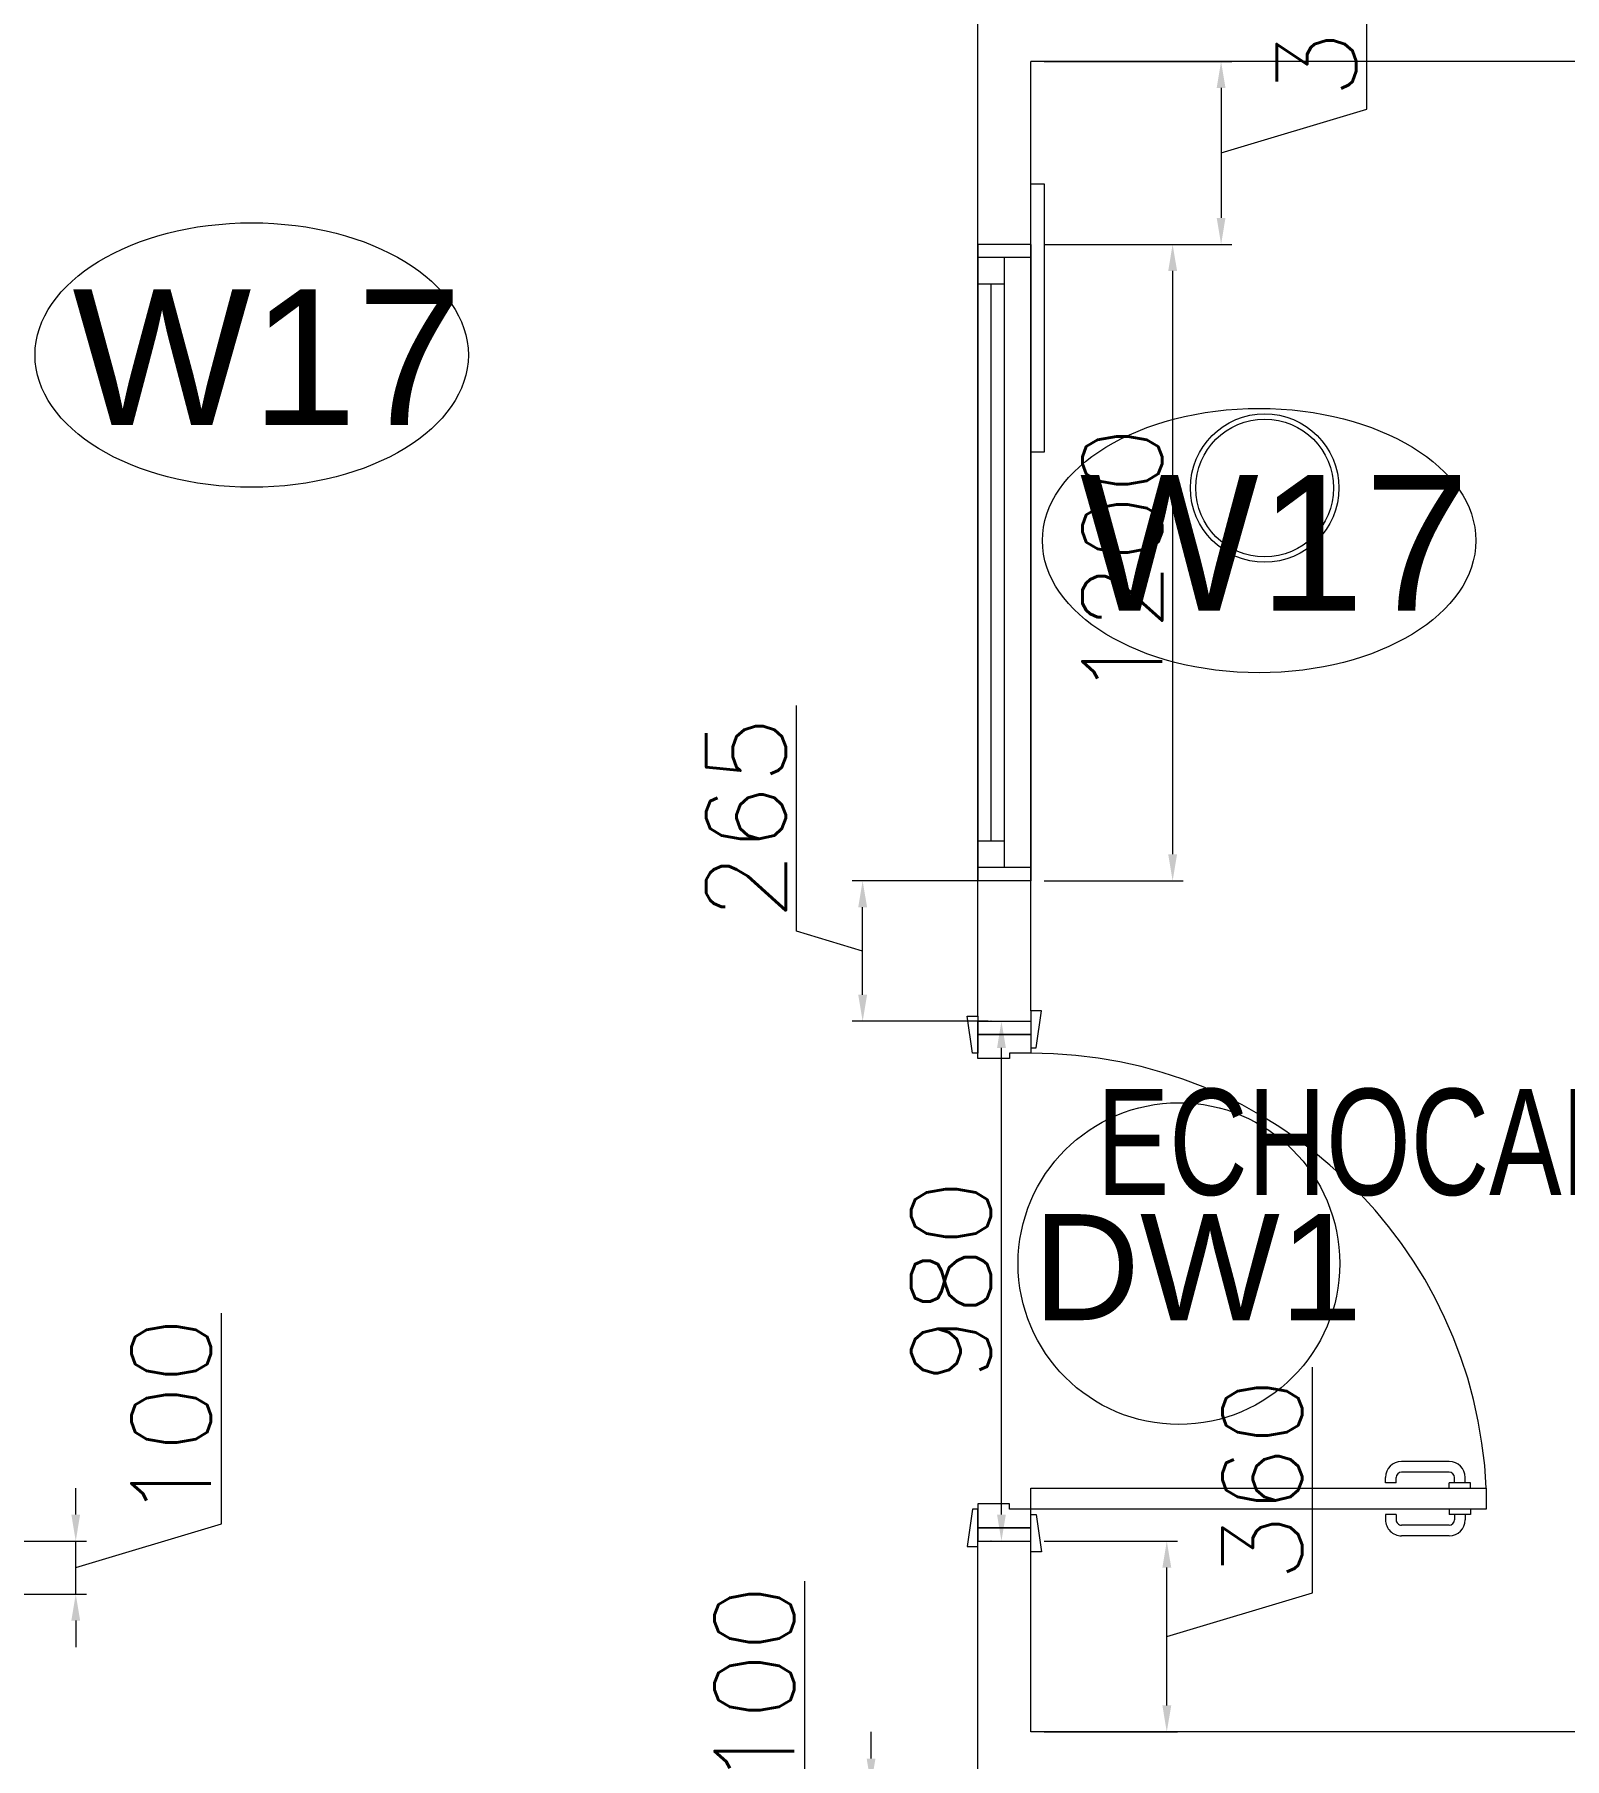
# Model space of a CAD drawing. Header units: millimetres. Extents: x -2143172 to 5255, y -610845 to 279739.
# Drawn here: x -1152191 to -1149306, y -591788 to -588537 of the extents above; entities that cross this region are included whole.
import ezdxf

# ---------------------------------------------------------------- set-up
doc = ezdxf.new("R2010")
doc.units = ezdxf.units.MM
doc.header["$LTSCALE"] = 30
doc.layers.get('0').update_dxf_attribs({"lineweight": 5})
doc.layers.get('Defpoints').update_dxf_attribs({"lineweight": 5})
for name, color, linetype, lineweight in [('72_EGR_BASE_TEXT', 7, 'Continuous', 5), ('Al Window tag', 5, 'Continuous', 5), ('Aluminum', 7, 'Continuous', 5), ('dims.', 152, 'Continuous', 5), ('DTAG', 20, 'Continuous', 9), ('LOADING', 163, 'Continuous', 5), ('Walls', 32, 'Continuous', 5)]:
    doc.layers.add(name, color=color, linetype=linetype, lineweight=lineweight)
doc.layers.add('Wooden Joinery', color=7, linetype='Continuous', lineweight=5, true_color=0x521300)
doc.styles.add('SIMPLEX', font='SIMPLEX.shx', dxfattribs={"height": 150})
doc.styles.add('TTLB-A0-JeddahDP$0$swis721', font='swiss.ttf')
doc.styles.add('X3G_ENTITY_258862', font='swisscl.ttf', dxfattribs={"height": 200})
doc.dimstyles.new('Buk', dxfattribs={"dimtxt": 150, "dimasz": 50, "dimexe": 20, "dimexo": 25, "dimgap": 20, "dimtad": 1, "dimdec": 0, "dimrnd": 5, "dimdsep": 46, "dimtxsty": 'SIMPLEX', "dimcen": 0, "dimdle": 20, "dimclrd": 256, "dimclre": 256, "dimclrt": 256, "dimadec": 0, "dimazin": 0, "dimtfac": 0.0075, "dimtdec": 0, "dimtmove": 1, "dimatfit": 2, "dimldrblk": 'ARCHTICK', "dimfxl": 1, "dimtolj": 1, "dimtzin": 0, "dimlwd": -1, "dimlwe": -1, "dimarcsym": 0})

# ---------------------------------------------------------------- blocks, each defined once
blk = doc.blocks.new('*D472')
at = {"layer": 'Defpoints', "color": 0, "transparency": 16777216}
for p in [(-1150312.5, -588588.1), (-1150312.5, -588933.1), (-1149953.6, -588933.1)]:
    blk.add_point(p, dxfattribs=at)
at = {"layer": 'dims.', "transparency": 16777216}
for p, q in [((-1149678.6, -588678.1), (-1149678.6, -588252.4)), ((-1149953.6, -588638.1), (-1149953.6, -588883.1)), ((-1149953.6, -588760.6), (-1149678.6, -588678.1))]:
    blk.add_line(p, q, dxfattribs=at)
at = {"layer": 'dims.', "linetype": 'Continuous', "transparency": 16777216}
for p, q in [((-1150287.5, -588588.1), (-1149933.6, -588588.1)), ((-1150287.5, -588933.1), (-1149933.6, -588933.1))]:
    blk.add_line(p, q, dxfattribs=at)
at = {"layer": 'dims.', "transparency": 16777216}
for points in [[(-1149961.9, -588638.1), (-1149945.3, -588638.1), (-1149953.6, -588588.1)], [(-1149961.9, -588883.1), (-1149945.3, -588883.1), (-1149953.6, -588933.1)]]:
    blk.add_solid(points, dxfattribs=at)
at = {"layer": 'dims.', "transparency": 16777216, "insert": (-1149773.6, -588465.3), "char_height": 150, "attachment_point": 5, "rotation": 90, "style": 'SIMPLEX'}
blk.add_mtext('\\A1;345', dxfattribs=at)
blk = doc.blocks.new('_ArchTick')
at = {"color": 0, "linetype": 'ByBlock', "const_width": 0.15}
blk.add_lwpolyline([(-0.5, -0.5), (0.5, 0.5)], dxfattribs=at)
blk = doc.blocks.new('*D473')
at = {"layer": 'Defpoints', "color": 0, "transparency": 16777216}
for p in [(-1150312.5, -588933.1), (-1150312.5, -590133.1), (-1150045, -590133.1)]:
    blk.add_point(p, dxfattribs=at)
at = {"layer": 'dims.', "linetype": 'Continuous', "transparency": 16777216}
for p, q in [((-1150287.5, -588933.1), (-1150025, -588933.1)), ((-1150287.5, -590133.1), (-1150025, -590133.1))]:
    blk.add_line(p, q, dxfattribs=at)
at = {"layer": 'dims.', "transparency": 16777216}
blk.add_line((-1150045, -588983.1), (-1150045, -590083.1), dxfattribs=at)
for points in [[(-1150053.3, -588983.1), (-1150036.6, -588983.1), (-1150045, -588933.1)], [(-1150053.3, -590083.1), (-1150036.6, -590083.1), (-1150045, -590133.1)]]:
    blk.add_solid(points, dxfattribs=at)
at = {"layer": 'dims.', "transparency": 16777216, "insert": (-1150140, -589533.1), "char_height": 150, "attachment_point": 5, "rotation": 90, "style": 'SIMPLEX'}
blk.add_mtext('\\A1;1200', dxfattribs=at)
blk = doc.blocks.new('*D474')
at = {"layer": 'Defpoints', "color": 0, "transparency": 16777216}
for p in [(-1150312.5, -591378.1), (-1150056, -591378.1), (-1150312.5, -591738.1)]:
    blk.add_point(p, dxfattribs=at)
at = {"layer": 'dims.', "transparency": 16777216}
for p, q in [((-1149781, -591475.6), (-1149781, -591049.9)), ((-1150056, -591688.1), (-1150056, -591428.1)), ((-1150056, -591558.1), (-1149781, -591475.6))]:
    blk.add_line(p, q, dxfattribs=at)
at = {"layer": 'dims.', "linetype": 'Continuous', "transparency": 16777216}
for p, q in [((-1150287.5, -591378.1), (-1150036, -591378.1)), ((-1150287.5, -591738.1), (-1150036, -591738.1))]:
    blk.add_line(p, q, dxfattribs=at)
at = {"layer": 'dims.', "transparency": 16777216}
for points in [[(-1150064.3, -591428.1), (-1150047.6, -591428.1), (-1150056, -591378.1)], [(-1150064.3, -591688.1), (-1150047.6, -591688.1), (-1150056, -591738.1)]]:
    blk.add_solid(points, dxfattribs=at)
at = {"layer": 'dims.', "transparency": 16777216, "insert": (-1149876, -591262.8), "char_height": 150, "attachment_point": 5, "rotation": 90, "style": 'SIMPLEX'}
blk.add_mtext('\\A1;360', dxfattribs=at)
blk = doc.blocks.new('*D475')
at = {"layer": 'Defpoints', "color": 0, "transparency": 16777216}
for p in [(-1150367.8, -590398.1), (-1150362.5, -590398.1), (-1150362.5, -591378.1)]:
    blk.add_point(p, dxfattribs=at)
at = {"layer": 'dims.', "linetype": 'Continuous', "transparency": 16777216}
for p, q in [((-1150387.5, -590398.1), (-1150387.8, -590398.1)), ((-1150387.5, -591378.1), (-1150387.8, -591378.1))]:
    blk.add_line(p, q, dxfattribs=at)
at = {"layer": 'dims.', "transparency": 16777216}
blk.add_line((-1150367.8, -591328.1), (-1150367.8, -590448.1), dxfattribs=at)
for points in [[(-1150376.1, -590448.1), (-1150359.5, -590448.1), (-1150367.8, -590398.1)], [(-1150376.1, -591328.1), (-1150359.5, -591328.1), (-1150367.8, -591378.1)]]:
    blk.add_solid(points, dxfattribs=at)
at = {"layer": 'dims.', "transparency": 16777216, "insert": (-1150462.8, -590888.1), "char_height": 150, "attachment_point": 5, "rotation": 90, "style": 'SIMPLEX'}
blk.add_mtext('\\A1;980', dxfattribs=at)
blk = doc.blocks.new('*D476')
at = {"layer": 'Defpoints', "color": 0, "transparency": 16777216}
for p in [(-1150629.6, -590133.1), (-1150362.5, -590133.1), (-1150367.8, -590398.1)]:
    blk.add_point(p, dxfattribs=at)
at = {"layer": 'dims.', "transparency": 16777216}
for p, q in [((-1150754.6, -590228.1), (-1150754.6, -589802.4)), ((-1150629.6, -590348.1), (-1150629.6, -590183.1)), ((-1150629.6, -590265.6), (-1150754.6, -590228.1))]:
    blk.add_line(p, q, dxfattribs=at)
at = {"layer": 'dims.', "linetype": 'Continuous', "transparency": 16777216}
for p, q in [((-1150387.5, -590133.1), (-1150649.6, -590133.1)), ((-1150392.8, -590398.1), (-1150649.6, -590398.1))]:
    blk.add_line(p, q, dxfattribs=at)
at = {"layer": 'dims.', "transparency": 16777216}
for points in [[(-1150637.9, -590183.1), (-1150621.2, -590183.1), (-1150629.6, -590133.1)], [(-1150637.9, -590348.1), (-1150621.2, -590348.1), (-1150629.6, -590398.1)]]:
    blk.add_solid(points, dxfattribs=at)
at = {"layer": 'dims.', "transparency": 16777216, "insert": (-1150849.6, -590015.3), "char_height": 150, "attachment_point": 5, "rotation": 90, "style": 'SIMPLEX'}
blk.add_mtext('\\A1;265', dxfattribs=at)
blk = doc.blocks.new('*D477')
at = {"layer": 'Defpoints', "color": 0, "transparency": 16777216}
for p in [(-1150613.7, -591838.1), (-1150312.5, -591838.1), (-1150312.5, -591938.1)]:
    blk.add_point(p, dxfattribs=at)
at = {"layer": 'dims.', "transparency": 16777216}
for p, q in [((-1150738.7, -591850.6), (-1150738.7, -591453.5)), ((-1150613.7, -591788.1), (-1150613.7, -591738.1)), ((-1150613.7, -591938.1), (-1150613.7, -591838.1)), ((-1150613.7, -591938.1), (-1150613.7, -591838.1)), ((-1150613.7, -591888.1), (-1150738.7, -591850.6)), ((-1150613.7, -591988.1), (-1150613.7, -592038.1))]:
    blk.add_line(p, q, dxfattribs=at)
at = {"layer": 'dims.', "linetype": 'Continuous', "transparency": 16777216}
for p, q in [((-1150337.5, -591838.1), (-1150633.7, -591838.1)), ((-1150337.5, -591938.1), (-1150633.7, -591938.1))]:
    blk.add_line(p, q, dxfattribs=at)
at = {"layer": 'dims.', "transparency": 16777216}
for points in [[(-1150622, -591788.1), (-1150605.4, -591788.1), (-1150613.7, -591838.1)], [(-1150622, -591988.1), (-1150605.4, -591988.1), (-1150613.7, -591938.1)]]:
    blk.add_solid(points, dxfattribs=at)
at = {"layer": 'dims.', "transparency": 16777216, "insert": (-1150833.7, -591652.1), "char_height": 150, "attachment_point": 5, "rotation": 90, "style": 'SIMPLEX'}
blk.add_mtext('\\A1;100', dxfattribs=at)
blk = doc.blocks.new('*D483')
at = {"layer": 'Defpoints', "color": 0, "transparency": 16777216}
for p in [(-1152312.5, -591378.1), (-1152113.6, -591378.1), (-1152312.5, -591478.1)]:
    blk.add_point(p, dxfattribs=at)
at = {"layer": 'dims.', "transparency": 16777216}
for p, q in [((-1151838.6, -591345.6), (-1151838.6, -590948.5)), ((-1152113.6, -591328.1), (-1152113.6, -591278.1)), ((-1152113.6, -591428.1), (-1151838.6, -591345.6)), ((-1152113.6, -591478.1), (-1152113.6, -591378.1)), ((-1152113.6, -591478.1), (-1152113.6, -591378.1)), ((-1152113.6, -591528.1), (-1152113.6, -591578.1))]:
    blk.add_line(p, q, dxfattribs=at)
at = {"layer": 'dims.', "linetype": 'Continuous', "transparency": 16777216}
for p, q in [((-1152287.5, -591378.1), (-1152093.6, -591378.1)), ((-1152287.5, -591478.1), (-1152093.6, -591478.1))]:
    blk.add_line(p, q, dxfattribs=at)
at = {"layer": 'dims.', "transparency": 16777216}
for points in [[(-1152121.9, -591328.1), (-1152105.3, -591328.1), (-1152113.6, -591378.1)], [(-1152121.9, -591528.1), (-1152105.3, -591528.1), (-1152113.6, -591478.1)]]:
    blk.add_solid(points, dxfattribs=at)
at = {"layer": 'dims.', "transparency": 16777216, "insert": (-1151933.6, -591147.1), "char_height": 150, "attachment_point": 5, "rotation": 90, "style": 'SIMPLEX'}
blk.add_mtext('\\A1;100', dxfattribs=at)
blk = doc.blocks.new('A$C72370EFE')
at = {"layer": 'Wooden Joinery'}
for p, q in [((-0.01, -0.03), (-0.01, -0.07)), ((0, -0.03), (-0.01, -0.03)), ((0.04, -0.03), (0.05, -0.03)), ((0.05, -0.03), (0.05, -0.07)), ((-0.01, -0.04), (-0.02, -0.04)), ((-0.01, -0.06), (-0.02, -0.06)), ((0.05, -0.04), (0.06, -0.04)), ((0.05, -0.06), (0.06, -0.06)), ((-0.05, -0.07), (-0.05, -0.16)), ((-0.03, -0.07), (-0.03, -0.16)), ((0, -0.07), (-0.01, -0.07)), ((0.04, -0.07), (0.05, -0.07)), ((0.07, -0.07), (0.07, -0.16)), ((0.09, -0.07), (0.09, -0.16)), ((-0.01, -0.17), (-0.02, -0.17)), ((-0.01, -0.19), (-0.02, -0.19)), ((-0.01, -0.17), (-0.01, -0.19)), ((0.05, -0.17), (0.06, -0.17)), ((0.05, -0.17), (0.05, -0.19)), ((0.05, -0.19), (0.06, -0.19))]:
    blk.add_line(p, q, dxfattribs=at)
for centre, radius, start, end in [((-0.02, -0.07), 0.03, 90, 180), ((-0.02, -0.07), 0.01, 90, 180), ((0.06, -0.07), 0.03, 0, 90), ((0.06, -0.07), 0.01, 0, 90), ((-0.02, -0.16), 0.03, 180, 270), ((-0.02, -0.16), 0.01, 180, 270), ((0.06, -0.16), 0.01, 270, 0), ((0.06, -0.16), 0.03, 270, 0)]:
    blk.add_arc(centre, radius, start, end, dxfattribs=at)
blk = doc.blocks.new('A$C5DAD61B4')
at = {"layer": 'Wooden Joinery'}
for points in [[(80, 959.1), (80, 969.1), (10, 979.1), (10, 959.1)], [(940, 959.1), (940, 969.1), (1010, 979.1), (1010, 959.1)], [(70, 859.1), (70, 849.1), (0, 839.1), (0, 859.1)], [(120, 859.1), (120, 0), (80, 0), (80, 859.1)], [(950, 859.1), (950, 849.1), (1020, 839.1), (1020, 859.1)]]:
    blk.add_lwpolyline(points, close=True, dxfattribs=at)
for points in [[(45, 859.1), (45, 959.1), (20, 959.1), (20, 859.1), (45, 859.1)], [(45, 859.1), (80, 859.1), (80, 899.1), (90, 899.1), (90, 959.1), (45, 959.1), (45, 859.1)], [(975, 859.1), (940, 859.1), (940, 899.1), (930, 899.1), (930, 959.1), (975, 959.1), (975, 859.1)], [(975, 859.1), (975, 959.1), (1000, 959.1), (1000, 859.1), (975, 859.1)]]:
    blk.add_lwpolyline(points, dxfattribs=at)
blk.add_arc((80, 859.1), 860, 272.666, 0, dxfattribs=at)
at = {"layer": 'Wooden Joinery', "xscale": 999.9999999998854, "yscale": 999.9999999998854, "zscale": 999.9999999998854, "rotation": 180}
blk.add_blockref('A$C72370EFE', (120, 0), dxfattribs=at)
blk = doc.blocks.new('A$C37be4daf')
at = {"layer": 'Aluminum', "color": 5}
for p, q in [((1416, 598.2), (216, 598.2)), ((241, 498.2), (241, 598.2)), ((291, 548.2), (291, 598.2)), ((1341, 548.2), (1341, 598.2)), ((1391, 498.2), (1391, 598.2)), ((291, 573.2), (1341, 573.2)), ((1391, 548.2), (241, 548.2)), ((1416, 498.2), (216, 498.2))]:
    blk.add_line(p, q, dxfattribs=at)
at = {"layer": 'Walls'}
for p, q in [((216, 498.2), (216, 598.2)), ((1416, 498.2), (1416, 598.2))]:
    blk.add_line(p, q, dxfattribs=at)
blk = doc.blocks.new('A$C5CCD2EA3')
at = {"layer": 'Al Window tag'}
blk.add_ellipse((0, 0), major_axis=(408.6, 0), ratio=0.610025, dxfattribs=at)
at = {"layer": 'Al Window tag', "insert": (-338.2, 123.8, 0), "char_height": 256, "attachment_point": 1, "style": 'TTLB-A0-JeddahDP$0$swis721'}
blk.add_mtext_dynamic_manual_height_columns('W17', width=1569.457, gutter_width=9406.5, heights=[480.3], dxfattribs=at)
blk = doc.blocks.new('A$C164D1FF0')
at = {"layer": 'DTAG'}
blk.add_circle((0, 0), 303.3, dxfattribs=at)
at = {"layer": 'DTAG', "insert": (-275.2, 93.3), "char_height": 200, "width": 6547.939, "attachment_point": 1, "style": 'TTLB-A0-JeddahDP$0$swis721'}
blk.add_mtext('DW1', dxfattribs=at)
blk = doc.blocks.new('WM00001-P')
blk.add_circle((0, 0), 0.14)
at = {"color": 8}
blk.add_circle((0, 0), 0.13, dxfattribs=at)

msp = doc.modelspace()

# ---------------------------------------------------------------- linework, layer by layer
at = {"layer": 'LOADING', "elevation": 0.1}
msp.add_lwpolyline([(-1150287.5, -589324.8), (-1150312.5, -589324.8), (-1150312.5, -588818.8), (-1150287.5, -588818.8), (-1150287.5, -589324.8)], dxfattribs=at)
at = {"layer": 'Walls'}
for p, q in [((-1150412.5, -590388.1, 0.1), (-1150412.5, -587768.1, 0.1)), ((-1150312.5, -590378.1, 0.1), (-1150312.5, -588588.1, 0.1)), ((-1145812.5, -588588.1, 0.1), (-1150312.5, -588588.1, 0.1)), ((-1150412.5, -590398.1, 0.1), (-1150312.5, -590398.1, 0.1)), ((-1150412.5, -591938.1, 0.1), (-1150412.5, -591378.1, 0.1)), ((-1150412.5, -591378.1, 0.1), (-1150312.5, -591378.1, 0.1)), ((-1150312.5, -591738.1, 0.1), (-1150312.5, -591378.1, 0.1)), ((-1145812.5, -591738.1, 0.1), (-1150312.5, -591738.1, 0.1))]:
    msp.add_line(p, q, dxfattribs=at)

# ---------------------------------------------------------------- block references
at = {"rotation": 90}
msp.add_blockref('A$C37be4daf', (-1149814.2, -590349.1, 0.1), dxfattribs=at)
at = {"layer": 'Al Window tag'}
for p in [(-1151781.8, -589141.7, -0.1), (-1149881.8, -589491.7, -0.1)]:
    msp.add_blockref('A$C5CCD2EA3', p, dxfattribs=at)
at = {"layer": 'DTAG'}
msp.add_blockref('A$C164D1FF0', (-1150033.1, -590854.9, -0.1), dxfattribs=at)
at = {"layer": 'LOADING', "extrusion": (2.24019e-05, 2.34804e-18, -1), "xscale": -1000, "yscale": 1000, "zscale": 1000, "rotation": 359.9999999999996}
msp.add_blockref('WM00001-P', (1149871.4, -589392.4, -25.9), dxfattribs=at)
at = {"layer": 'Wooden Joinery', "rotation": 89.99999999999999}
msp.add_blockref('A$C5DAD61B4', (-1149453.4, -591398.1, 0.1), dxfattribs=at)

# ---------------------------------------------------------------- texts
at = {"layer": '72_EGR_BASE_TEXT', "insert": (-1148326.2, -590525.4, 0.1), "char_height": 200, "attachment_point": 2, "style": 'X3G_ENTITY_258862'}
msp.add_mtext('ECHOCARDIOGRAPHY ULTRASOUND ', dxfattribs=at)

# ---------------------------------------------------------------- dimensions: what is measured, and where the dimension line sits
at = {"layer": 'dims.'}
for base, p1, p2, picture, middle in [((-1149953.6, -588933.1, 0.1), (-1150312.5, -588588.1, 0.1), (-1150312.5, -588933.1, 0.1), '*D472', (-1149773.6, -588658.1, 0.1)), ((-1150045, -590133.1, 0.1), (-1150312.5, -588933.1, 0.1), (-1150312.5, -590133.1, 0.1), '*D473', (-1150140, -589533.1, 0.1)), ((-1150629.6, -590133.1, 0.1), (-1150367.8, -590398.1, 0.1), (-1150362.5, -590133.1, 0.1), '*D476', (-1150849.6, -590208.1, 0.1)), ((-1150367.8, -590398.1, 0.1), (-1150362.5, -591378.1, 0.1), (-1150362.5, -590398.1, 0.1), '*D475', (-1150462.8, -590888.1, 0.1)), ((-1152113.6, -591378.1, 0.1), (-1152312.5, -591478.1, 0.1), (-1152312.5, -591378.1, 0.1), '*D483', (-1151933.6, -591325.6, 0.1)), ((-1150056, -591378.1, 0.1), (-1150312.5, -591738.1, 0.1), (-1150312.5, -591378.1, 0.1), '*D474', (-1149876, -591455.6, 0.1)), ((-1150613.7, -591838.1, 0.1), (-1150312.5, -591938.1, 0.1), (-1150312.5, -591838.1, 0.1), '*D477', (-1150833.7, -591830.6, 0.1))]:
    dim = msp.add_linear_dim(base=base, p1=p1, p2=p2, angle=90, dimstyle='Buk', dxfattribs=at)
    dim.commit()
    dim.dimension.update_dxf_attribs({"geometry": picture, "text_midpoint": middle})

doc.saveas('drawing.dxf')
